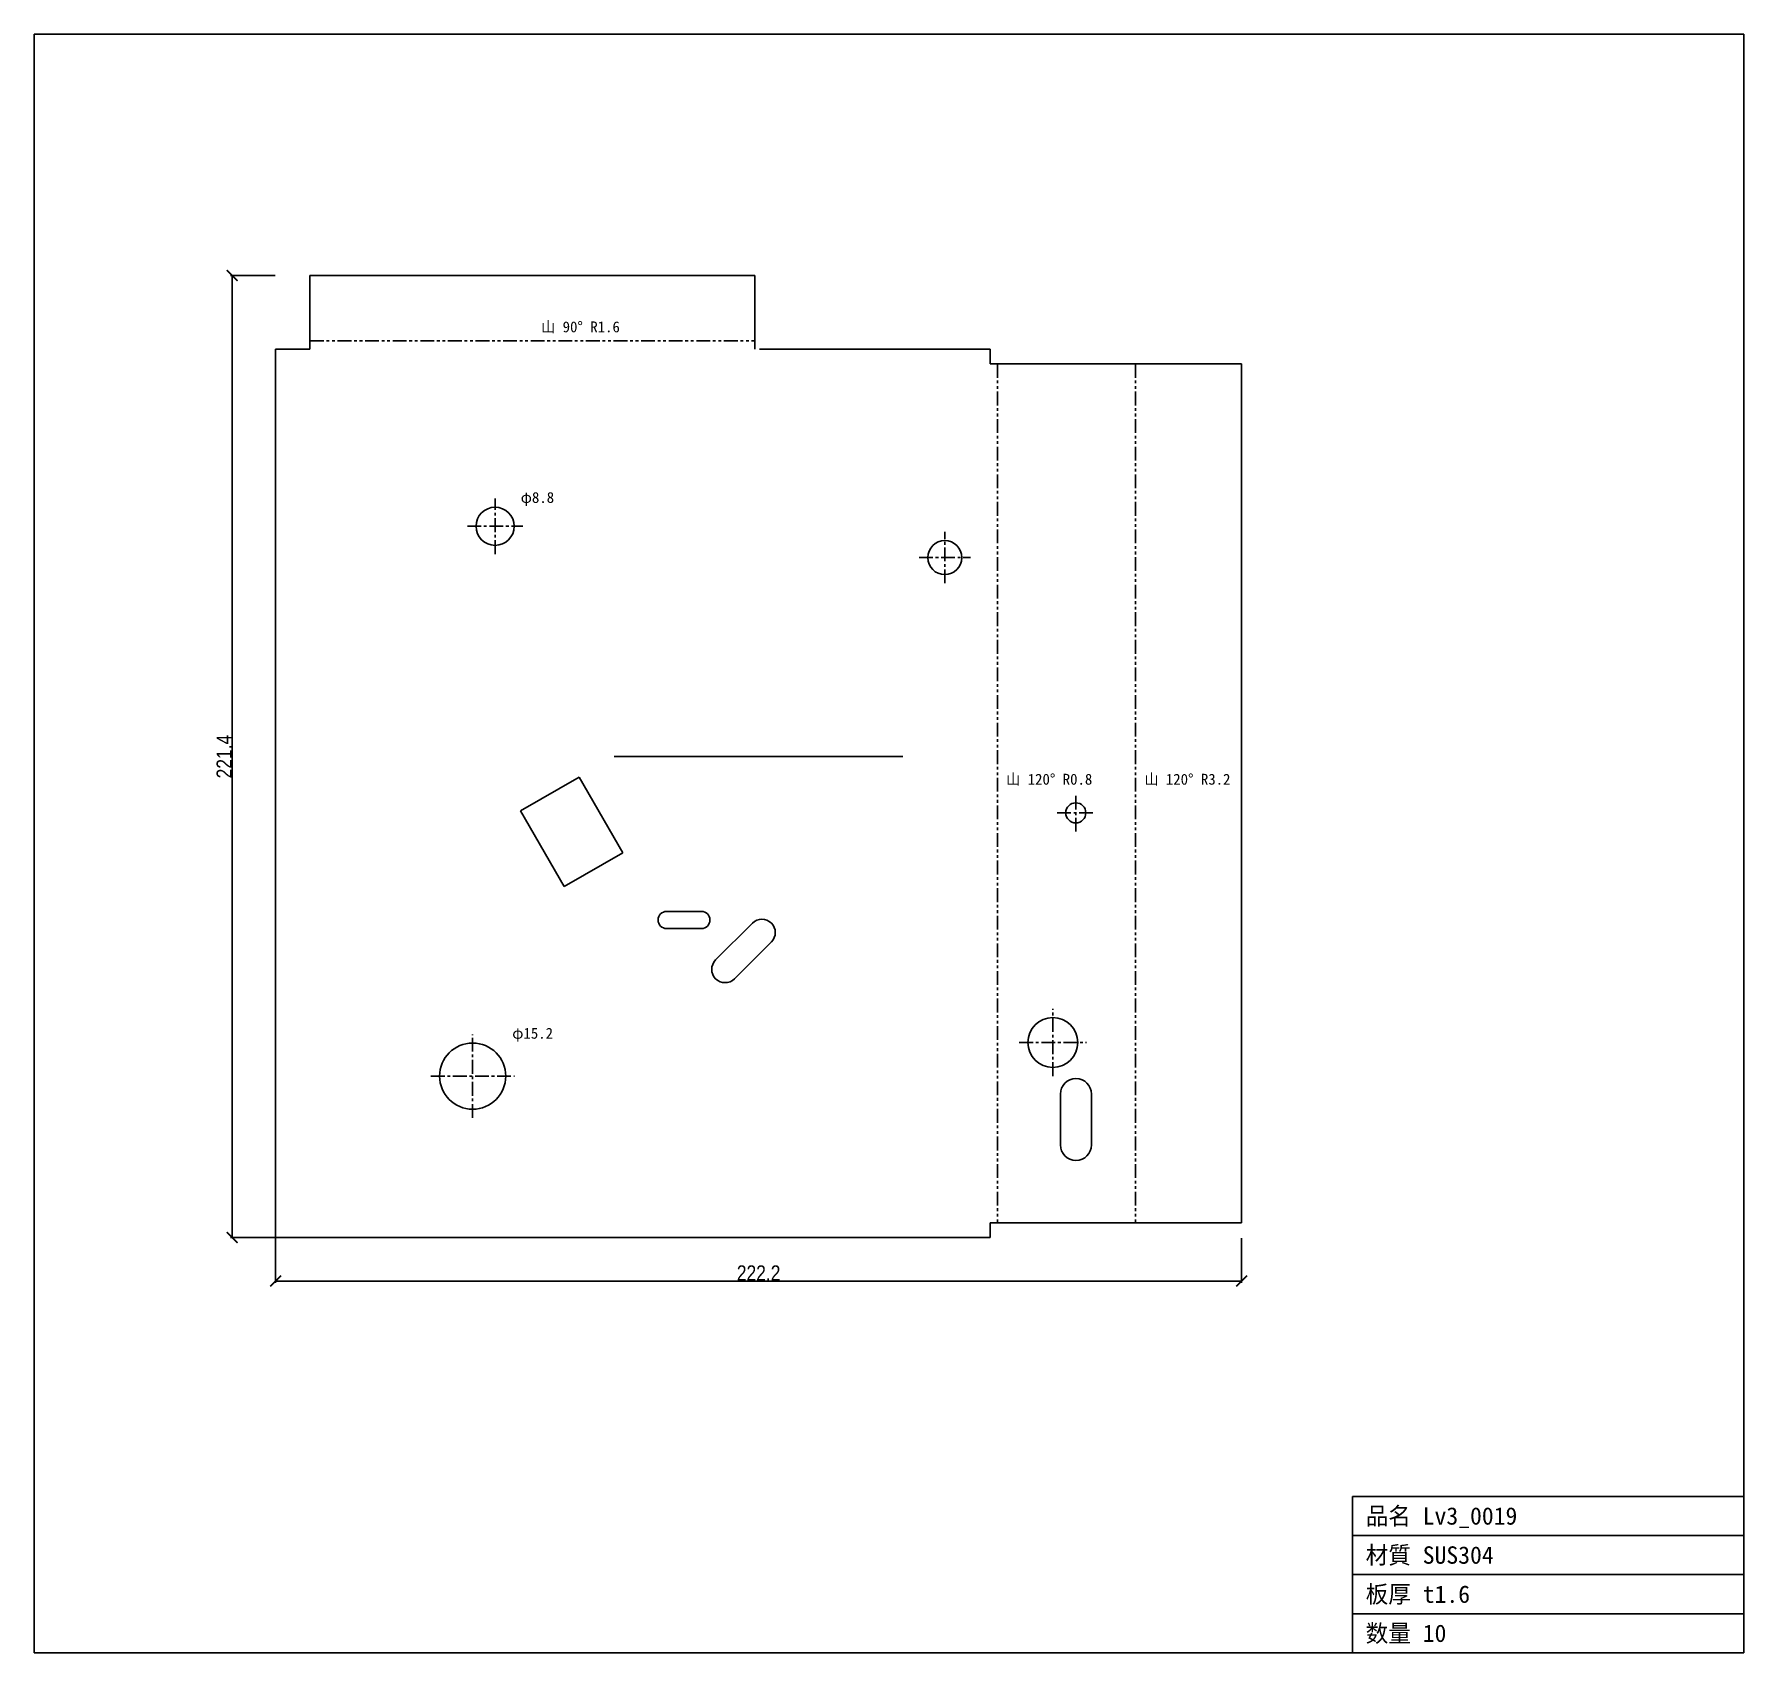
# Model space of a CAD drawing. Header units: millimetres. Extents: x -56 to 338, y -96 to 277.
import ezdxf

# ---------------------------------------------------------------- set-up
doc = ezdxf.new("R2010")
doc.units = ezdxf.units.MM
doc.linetypes.add('CENTER', pattern=[5.08, 3.175, -0.635, 0.635, -0.635])
doc.linetypes.add('PHANTOM', pattern=[6.35, 3.175, -0.635, 0.635, -0.635, 0.635, -0.635])
for name, color, linetype in [('ケガキ', 7, 'Continuous'), ('中心線', 7, 'Continuous'), ('図枠', 7, 'Continuous'), ('外形', 7, 'Continuous'), ('寸法', 7, 'Continuous'), ('文字', 7, 'Continuous'), ('曲げ線', 7, 'Continuous')]:
    doc.layers.add(name, color=color, linetype=linetype)
doc.styles.add('OpenSansCondensed-Light', font='OpenSansCondensed-Light.ttf')
doc.dimstyles.new('EZDXF', dxfattribs={"dimtxt": 0.25, "dimasz": 0.175, "dimexe": 0.375, "dimexo": 0.125, "dimgap": 0.1, "dimtad": 1, "dimlfac": 100, "dimzin": 12, "dimdsep": 46, "dimtxsty": 'OpenSansCondensed-Light', "dimblk": 'ARCHTICK', "dimcen": 2.5, "dimazin": 3, "dimtfac": 0.5, "dimtmove": 2, "dimatfit": 3})

# ---------------------------------------------------------------- blocks, each defined once
blk = doc.blocks.new('_ARCHTICK')
at = {"color": 0, "linetype": 'BYBLOCK', "const_width": 0.15}
blk.add_lwpolyline([(-0.5, -0.5), (0.5, 0.5)], dxfattribs=at)

msp = doc.modelspace()

# ---------------------------------------------------------------- linework, layer by layer
at = {"layer": 'ケガキ'}
msp.add_line((77.91, 110.69), (144.33, 110.69), dxfattribs=at)
at = {"layer": '中心線', "color": 1, "linetype": 'CENTER'}
for p, q in [((50.49, 157.3), (50.49, 170.08)), ((44.1, 163.69), (56.88, 163.69)), ((153.95, 150.57), (153.95, 162.39)), ((148.04, 156.48), (159.86, 156.48)), ((184.1, 93.43), (184.1, 102.04)), ((179.8, 97.74), (188.41, 97.74)), ((178.83, 37.16), (178.83, 52.62)), ((45.32, 27.56), (45.32, 46.77)), ((171.1, 44.89), (186.56, 44.89)), ((35.72, 37.16), (54.93, 37.16))]:
    msp.add_line(p, q, dxfattribs=at)
at = {"layer": '図枠'}
for p, q in [((337.8, 276.95), (-55.56, 276.95)), ((-55.56, 276.95), (-55.56, -95.56)), ((337.8, -95.56), (337.8, 276.95)), ((247.8, -95.56), (247.8, -59.56)), ((247.8, -59.56), (337.8, -59.56)), ((247.8, -68.56), (337.8, -68.56)), ((247.8, -77.56), (337.8, -77.56)), ((247.8, -86.56), (337.8, -86.56)), ((-55.56, -95.56), (337.8, -95.56))]:
    msp.add_line(p, q, dxfattribs=at)
at = {"layer": '外形'}
for p, q in [((110.26, 221.39), (7.89, 221.39)), ((7.89, 221.39), (7.89, 204.45)), ((110.26, 204.45), (110.26, 221.39)), ((7.89, 204.45), (0, 204.45)), ((0, 204.45), (0, 0)), ((164.4, 204.45), (111.33, 204.45)), ((164.4, 201.05), (164.4, 204.45)), ((222.24, 201.05), (164.4, 201.05)), ((222.24, 3.4), (222.24, 201.05)), ((56.3, 98.18), (69.8, 105.97)), ((69.8, 105.97), (79.85, 88.55)), ((66.36, 80.76), (56.3, 98.18)), ((79.85, 88.55), (66.36, 80.76)), ((89.97, 75.07), (97.96, 75.07)), ((97.96, 71.13), (89.97, 71.13)), ((101.23, 63.89), (109.73, 72.39)), ((114.05, 68.06), (105.55, 59.56)), ((180.57, 21.33), (180.57, 33.02)), ((187.72, 33.02), (187.72, 21.33)), ((0, 0), (164.4, 0)), ((164.4, 0), (164.4, 3.4)), ((164.4, 3.4), (222.24, 3.4))]:
    msp.add_line(p, q, dxfattribs=at)
for centre, radius in [((50.49, 163.69), 4.39), ((153.95, 156.48), 3.91), ((184.1, 97.74), 2.31), ((178.83, 44.89), 5.73), ((45.32, 37.16), 7.61)]:
    msp.add_circle(centre, radius, dxfattribs=at)
for centre, radius, start, end in [((89.97, 73.1), 1.97, 90, -90), ((97.96, 73.1), 1.97, -90, 90), ((111.89, 70.22), 3.06, -45, 135), ((103.39, 61.73), 3.06, 135, -45), ((184.14, 33.02), 3.58, 0, 180), ((184.14, 21.33), 3.58, 180, 0)]:
    msp.add_arc(centre, radius, start, end, dxfattribs=at)
at = {"layer": '曲げ線', "color": 1, "linetype": 'PHANTOM'}
for p, q in [((7.89, 206.34), (110.26, 206.34)), ((166.08, 201.05), (166.08, 3.4)), ((197.87, 201.05), (197.87, 3.4))]:
    msp.add_line(p, q, dxfattribs=at)

# ---------------------------------------------------------------- texts
at = {"layer": '文字'}
for s, height, p in [('山 90° R1.6', 2.5, (61.08, 208.34)), ('φ8.8', 2.5, (56.38, 169.08)), ('山 120° R0.8', 2.5, (168.08, 104.23)), ('山 120° R3.2', 2.5, (199.87, 104.23)), ('φ15.2', 2.5, (54.43, 45.77)), ('品名 Lv3_0019', 4, (250.8, -66.06)), ('材質 SUS304', 4, (250.8, -75.06)), ('板厚 t1.6', 4, (250.8, -84.06)), ('数量 10', 4, (250.8, -93.06))]:
    msp.add_text(s, height=height, dxfattribs=at).set_placement(p)

# ---------------------------------------------------------------- dimensions: what is measured, and where the dimension line sits
at = {"layer": '寸法'}
msp.add_linear_dim(base=(-10, 0), p1=(0, 0), p2=(0, 221.39), angle=90, dimstyle='EZDXF', override={"dimtxt": 3.5, "dimasz": 2.5, "dimdec": 1, "dimlfac": 1}, dxfattribs=at).render()
msp.add_linear_dim(base=(0, -10), p1=(0, 0), p2=(222.24, 0), dimstyle='EZDXF', override={"dimtxt": 3.5, "dimasz": 2.5, "dimdec": 1, "dimlfac": 1}, dxfattribs=at).render()

doc.saveas('drawing.dxf')
